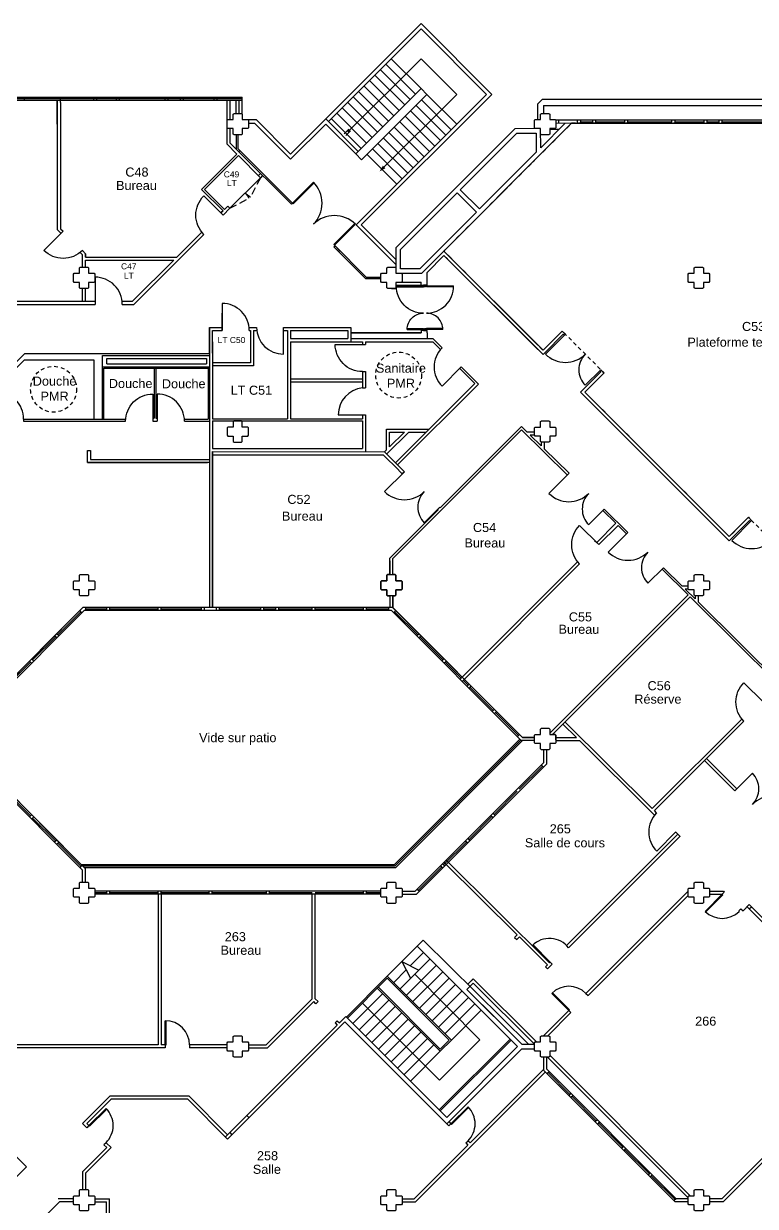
# Model space of a CAD drawing. Header units: metres. Extents: x 492 to 631, y -916 to -790.
# Drawn here: x 591.56 to 615.79, y -831.91 to -792.75 of the extents above; entities that cross this region are included whole.
import ezdxf

# ---------------------------------------------------------------- set-up
doc = ezdxf.new("R2010")
doc.units = ezdxf.units.M
for name, pattern in [('CACHE', [0.375, 0.25, -0.125]), ('CACHE2', [0.1875, 0.125, -0.0625]), ('CONTINU', [0])]:
    doc.linetypes.add(name, pattern=pattern)
for name, color, linetype in [('_numérotation salles', 8, 'Continuous'), ('circulation', 7, 'Continuous'), ('Désignation', 8, 'CONTINU'), ('GEX_VOL_Archi', 8, 'Continuous')]:
    doc.layers.add(name, color=color, linetype=linetype)
doc.layers.add('_SURFACES', color=134, linetype='Continuous', true_color=0x049090)
doc.layers.add('GEX_VOL_Surf_charges_terrasses', color=54, linetype='Continuous', true_color=0x949400)
doc.styles.add('G100TXT-droit', font='swissl.ttf', dxfattribs={"height": 0.2})
doc.styles.get("Standard").update_dxf_attribs({"font": 'swissl.ttf'})

# ---------------------------------------------------------------- blocks, each defined once
blk = doc.blocks.new('A$Cb9683e5f')
at = {"layer": 'GEX_VOL_Archi'}
for p, q in [((-0.64, -0.03), (-0.1, -0.03)), ((-0.639, -0.06), (-0.1, -0.06)), ((-1, -1.44), (-0.1, -1.44)), ((-0.1, -1.47), (-1, -1.47))]:
    blk.add_line(p, q, dxfattribs=at)
at = {"layer": 'GEX_VOL_Archi', "flags": 128}
for points in [[(-0.1, -0.03), (-0.1, 0), (0, 0), (0, -0.05), (-0.07, -0.05), (-0.07, -0.03)], [(-0.1, -1.47), (-0.1, -1.5), (0, -1.5), (0, -1.45), (-0.07, -1.45), (-0.07, -1.47)]]:
    blk.add_lwpolyline(points, close=True, dxfattribs=at)
for points in [[(-0.1, -0.06), (-0.1, -0.03)], [(-0.1, -1.47), (-0.1, -1.44)]]:
    blk.add_lwpolyline(points, dxfattribs=at)
at = {"layer": 'GEX_VOL_Archi'}
for centre, radius, start, end in [((-0.1, -0.03), 0.54, 179.9933, 270), ((-0.1, -1.47), 0.9, 89.991, 179.9933)]:
    blk.add_arc(centre, radius, start, end, dxfattribs=at)

msp = doc.modelspace()

# ---------------------------------------------------------------- hatches: boundary and pattern name
at = {"layer": 'GEX_VOL_Surf_charges_terrasses', "linetype": 'CACHE2', "true_color": 0x636466, "transparency": 33554687}
h = msp.add_hatch(dxfattribs=at)
h.set_pattern_fill('ANSI32', color=251)
h.paths.add_polyline_path([(615.008, -809.862), (615.665, -809.204), (615.559, -809.098), (614.923, -809.734), (614.922, -809.735), (610.143, -804.954), (610.779, -804.318), (609.393, -802.932), (608.757, -803.569), (605.608, -800.419), (605.017, -801.029), (605.017, -803.283), (602.492, -803.283), (602.492, -803.383), (600.492, -803.383), (600.492, -805.733), (602.973, -805.733), (602.973, -806.825), (603.506, -806.825, -0.669098), (603.576, -806.995), (604.307, -806.276), (604.884, -806.276), (603.87, -807.29), (603.94, -807.361), (604.166, -807.587), (604.096, -807.658), (603.509, -808.245, 0.414214), (604.824, -808.245, 0.414214), (604.824, -809.277), (605.337, -808.765), (605.352, -808.78), (608.039, -806.094), (608.232, -806.283), (608.472, -806.283), (608.472, -806.133), (608.497, -806.108), (608.677, -806.108), (608.677, -805.928), (608.702, -805.903), (608.952, -805.903), (608.977, -805.928), (608.977, -806.108), (609.157, -806.108), (609.182, -806.133), (609.182, -806.383), (609.157, -806.408), (608.977, -806.408), (608.977, -806.588), (608.952, -806.613), (608.795, -806.613), (608.795, -806.834), (609.62, -807.641), (609.599, -807.662), (609.599, -807.662), (608.953, -808.308, 0.414214), (610.269, -808.308, 0.414214), (610.269, -809.34), (610.785, -808.824), (611.562, -809.601), (610.914, -810.249, 0.414214), (612.229, -810.249, 0.414214), (612.229, -811.282), (612.745, -810.765), (613.368, -811.373), (613.562, -811.373), (613.562, -811.223), (613.587, -811.198), (613.767, -811.198), (613.767, -811.018), (613.792, -810.993), (614.042, -810.993), (614.067, -811.018), (614.067, -811.198), (614.247, -811.198), (614.272, -811.223), (614.272, -811.473), (614.247, -811.498), (614.067, -811.498), (614.067, -811.678), (614.042, -811.703), (613.892, -811.703), (613.892, -811.893), (616.64, -814.617), (616.045, -815.211), (615.409, -814.575, 0.414189), (615.409, -815.848), (614.244, -817.012), (615.248, -818.016), (615.693, -817.57, -0.374373), (615.759, -818.527), (615.768, -818.536, -0.382889), (617.009, -818.603), (616.422, -819.189), (620.933, -823.701), (623.194, -821.44), (620.101, -818.347, 0.414214), (620.101, -817.074), (619.465, -817.711), (618.882, -817.128), (618.882, -816.98), (618.857, -816.955), (618.857, -816.775), (618.677, -816.775), (618.652, -816.75), (618.652, -816.5), (618.677, -816.475), (618.857, -816.475), (618.857, -816.295), (618.882, -816.27), (618.882, -815.73), (618.596, -814.801, -0.074807), (618.882, -814.758), (618.882, -813.786), (618.882, -813.422, 0.414198), (619.782, -812.522), (618.882, -812.522), (618.882, -812.45), (617.497, -812.45), (616.167, -811.12), (616.839, -810.449), (616.804, -810.413), (616.323, -810.894, -0.394276), (616.289, -809.898), (616.287, -809.896, -0.398545)], flags=17)
h.paths.add_polyline_path([(604.166, -806.276), (603.675, -806.767), (603.675, -806.276)], flags=0)
h.paths.add_polyline_path([(603.216, -804.39, -1), (604.736, -804.39, -1)], flags=0)
h.paths.add_polyline_path([(602.773, -804.811), (602.773, -804.273), (602.873, -804.273), (602.873, -804.769), (602.873, -804.811)], flags=0)
h.paths.add_polyline_path([(618.882, -817.128), (618.882, -816.98), (618.857, -816.955), (618.857, -816.775), (618.677, -816.775), (618.652, -816.75), (618.652, -816.5), (618.677, -816.475), (618.857, -816.475), (618.857, -816.295), (618.882, -816.27), (618.882, -815.73), (618.596, -814.801, -0.074807), (618.882, -814.758), (618.882, -813.786), (618.882, -813.422, 0.414198), (619.782, -812.522), (618.882, -812.522), (618.882, -812.45), (617.497, -812.45), (617.497, -812.45), (616.167, -811.12), (616.839, -810.449), (616.804, -810.413), (616.323, -810.894, -0.394276), (616.289, -809.898), (616.287, -809.896, -0.398545), (615.008, -809.862), (615.665, -809.204), (615.559, -809.098), (614.922, -809.735), (610.143, -804.954), (610.779, -804.318), (609.393, -802.932), (608.757, -803.569), (605.608, -800.419), (605.017, -801.029), (605.017, -803.283), (602.492, -803.283), (602.492, -803.383), (600.492, -803.383), (600.492, -805.733), (602.973, -805.733), (602.973, -806.825), (603.506, -806.825, -0.669098), (603.576, -806.995), (604.307, -806.276), (604.884, -806.276), (603.87, -807.29), (603.94, -807.361), (604.166, -807.587), (603.509, -808.245, 0.414214), (604.824, -808.245, 0.414214), (604.824, -809.277), (605.337, -808.765), (608.039, -806.094), (608.232, -806.283), (608.472, -806.283), (608.472, -806.133), (608.497, -806.108), (608.677, -806.108), (608.677, -805.928), (608.702, -805.903), (608.952, -805.903), (608.977, -805.928), (608.977, -806.108), (609.157, -806.108), (609.182, -806.133), (609.182, -806.383), (609.157, -806.408), (608.977, -806.408), (608.977, -806.588), (608.952, -806.613), (608.795, -806.613), (608.795, -806.834), (609.62, -807.641), (609.599, -807.662), (609.599, -807.662), (608.953, -808.308, 0.414214), (610.269, -808.308, 0.414214), (610.269, -809.34), (610.785, -808.824), (611.562, -809.601), (610.914, -810.249, 0.414214), (612.229, -810.249, 0.414214), (612.229, -811.282), (612.745, -810.765), (613.368, -811.373), (613.562, -811.373), (613.562, -811.223), (613.587, -811.198), (613.767, -811.198), (613.767, -811.018), (613.792, -810.993), (614.042, -810.993), (614.067, -811.018), (614.067, -811.198), (614.247, -811.198), (614.272, -811.223), (614.272, -811.473), (614.247, -811.498), (614.067, -811.498), (614.067, -811.678), (614.042, -811.703), (613.892, -811.703), (613.892, -811.893), (616.64, -814.617), (616.045, -815.211), (615.409, -814.575, 0.414189), (615.409, -815.848), (614.244, -817.012), (615.248, -818.016), (615.693, -817.57, -0.374373), (615.759, -818.527), (615.768, -818.536, -0.382889), (617.009, -818.603), (616.422, -819.189), (620.933, -823.701), (623.194, -821.44), (620.101, -818.347, 0.414214), (620.101, -817.074), (619.465, -817.711)], flags=17)
h.paths.add_polyline_path([(603.195, -804.987), (604.904, -804.987), (604.904, -803.837), (603.195, -803.837)], flags=8)

# ---------------------------------------------------------------- linework, layer by layer
at = {"layer": '_SURFACES', "color": 7, "linetype": 'CACHE2', "flags": 128}
msp.add_lwpolyline([(595.982, -805.816), (595.932, -805.816)], dxfattribs=at)
at = {"layer": 'circulation', "color": 7, "linetype": 'CACHE2'}
msp.add_line((603.407, -801.318), (603.382, -801.293), dxfattribs=at)
at = {"layer": 'GEX_VOL_Archi', "color": 7}
for p, q in [((604.717, -792.753), (601.563, -795.907)), ((604.717, -792.923), (601.648, -795.992)), ((607.057, -795.094), (604.717, -792.753)), ((606.888, -795.094), (604.717, -792.923)), ((604.717, -793.913), (602.292, -796.337)), ((604.537, -795.083), (603.547, -794.093)), ((604.717, -794.903), (603.727, -793.913)), ((605.898, -795.094), (604.717, -793.913)), ((604.176, -795.444), (603.186, -794.454)), ((604.356, -795.264), (603.366, -794.274)), ((603.815, -795.805), (602.825, -794.815)), ((603.996, -795.624), (603.006, -794.634)), ((576.553, -795.187), (598.797, -795.187)), ((576.553, -795.237), (598.797, -795.237)), ((591.585, -795.287), (591.585, -795.187)), ((592.781, -795.368), (592.781, -795.187)), ((593.877, -795.287), (593.877, -795.187)), ((593.977, -795.287), (593.977, -795.187)), ((594.63, -795.287), (594.63, -795.187)), ((594.73, -795.287), (594.73, -795.187)), ((596.245, -795.287), (596.245, -795.187)), ((596.345, -795.287), (596.345, -795.187)), ((596.745, -795.287), (596.745, -795.187)), ((596.845, -795.287), (596.845, -795.187)), ((597.86, -795.287), (597.86, -795.187)), ((597.96, -795.287), (597.96, -795.187)), ((598.797, -795.748), (598.797, -795.187)), ((603.455, -796.165), (602.465, -795.175)), ((604.717, -794.903), (602.553, -797.067)), ((602.568, -799.413), (606.888, -795.094)), ((603.635, -795.985), (602.645, -794.995)), ((602.738, -799.413), (607.057, -795.094)), ((602.744, -797.258), (604.908, -795.094)), ((603.383, -797.609), (605.898, -795.094)), ((604.908, -795.094), (604.717, -794.903)), ((604.727, -795.274), (605.717, -796.264)), ((605.898, -796.084), (604.908, -795.094)), ((608.726, -795.268), (608.577, -795.417)), ((619.108, -795.268), (608.726, -795.268)), ((576.553, -795.287), (598.797, -795.287)), ((592.662, -796.078), (592.662, -795.287)), ((592.662, -795.287), (592.662, -799.565)), ((592.781, -795.368), (592.781, -799.543)), ((598.281, -795.287), (598.281, -796.737)), ((598.381, -795.287), (598.381, -795.928)), ((598.597, -795.723), (598.597, -795.287)), ((598.697, -795.723), (598.697, -795.287)), ((603.094, -796.526), (602.104, -795.536)), ((603.274, -796.346), (602.284, -795.356)), ((604.367, -795.635), (605.357, -796.625)), ((604.547, -795.455), (605.537, -796.445)), ((608.577, -795.417), (608.577, -795.928)), ((608.777, -795.468), (619.057, -795.468)), ((608.777, -795.468), (608.777, -795.723)), ((598.977, -795.928), (599.253, -795.928)), ((599.002, -796.048), (599.203, -796.048)), ((600.398, -797.242), (599.203, -796.048)), ((600.398, -797.073), (599.253, -795.928)), ((601.563, -795.907), (600.398, -797.073)), ((602.638, -796.982), (601.563, -795.907)), ((602.733, -796.887), (601.743, -795.897)), ((602.914, -796.706), (601.924, -795.716)), ((604.006, -795.996), (604.996, -796.986)), ((604.187, -795.815), (605.176, -796.805)), ((604.738, -801.016), (609.7, -796.053)), ((618.652, -795.953), (609.182, -795.953)), ((618.652, -796.054), (609.182, -796.053)), ((609.282, -796.053), (609.282, -795.952)), ((609.7, -796.053), (618.137, -796.054)), ((609.904, -796.054), (609.904, -795.953)), ((610.004, -796.054), (610.004, -795.953)), ((610.004, -796.004), (610.404, -796.004)), ((610.404, -796.054), (610.404, -795.953)), ((610.504, -796.054), (610.504, -795.953)), ((610.504, -796.004), (611.466, -796.004)), ((611.466, -796.054), (611.466, -795.953)), ((611.566, -796.054), (611.566, -795.953)), ((611.566, -796.004), (613.028, -796.004)), ((613.028, -796.054), (613.028, -795.953)), ((613.128, -796.054), (613.128, -795.953)), ((613.128, -796.004), (614.089, -796.004)), ((614.089, -796.054), (614.089, -795.953)), ((614.189, -796.054), (614.189, -795.953)), ((614.189, -796.004), (614.589, -796.004)), ((614.589, -796.054), (614.589, -795.953)), ((614.689, -796.054), (614.689, -795.953)), ((614.689, -796.004), (616.151, -796.004)), ((598.381, -796.228), (598.381, -796.696)), ((598.597, -796.433), (598.597, -796.912)), ((598.647, -796.433), (598.647, -796.891)), ((601.563, -796.077), (600.398, -797.242)), ((602.553, -797.067), (601.563, -796.077)), ((602.329, -796.246), (602.17, -796.405)), ((602.384, -796.301), (602.225, -796.46)), ((603.646, -796.356), (604.636, -797.346)), ((603.826, -796.176), (604.816, -797.166)), ((609.288, -796.253), (608.977, -796.253)), ((598.281, -796.737), (598.616, -797.073)), ((598.616, -797.073), (598.281, -796.737)), ((598.381, -796.696), (598.687, -797.002)), ((603.285, -796.717), (604.275, -797.707)), ((603.465, -796.537), (604.455, -797.526)), ((597.447, -798.242), (598.616, -797.073)), ((598.597, -796.912), (598.647, -796.962)), ((598.647, -796.891), (600.477, -798.721)), ((598.647, -796.962), (600.421, -798.735)), ((598.666, -797.122), (599.398, -797.855)), ((602.744, -797.258), (602.553, -797.067)), ((602.924, -797.077), (603.914, -798.067)), ((603.105, -796.897), (604.095, -797.887)), ((599.398, -797.713), (599.328, -797.784)), ((599.469, -797.784), (599.398, -797.855)), ((601.152, -798.004), (600.421, -798.735)), ((600.456, -798.7), (601.152, -798.004)), ((600.477, -798.721), (601.173, -798.025)), ((597.447, -798.242), (598.158, -798.953)), ((598.158, -798.953), (597.447, -798.242)), ((597.546, -798.242), (598.208, -798.904)), ((598.316, -798.796), (598.208, -798.904)), ((598.316, -798.796), (598.386, -798.866)), ((600.456, -798.7), (600.477, -798.721)), ((598.087, -799.024), (598.158, -798.953)), ((598.158, -798.953), (598.101, -799.01)), ((598.386, -798.866), (598.158, -799.095)), ((592.662, -799.565), (592.794, -799.698)), ((592.781, -799.543), (592.865, -799.627)), ((601.826, -800.07), (602.522, -799.375)), ((601.848, -800.092), (602.544, -799.396)), ((603.886, -800.731), (602.568, -799.413)), ((603.886, -800.561), (602.738, -799.413)), ((597.521, -799.731), (595.206, -802.047)), ((597.455, -799.657), (596.624, -800.487)), ((596.624, -800.487), (597.455, -799.657)), ((593.427, -800.33), (593.494, -800.397)), ((593.501, -800.263), (593.607, -800.369)), ((593.607, -800.369), (593.565, -800.327)), ((593.607, -800.369), (593.607, -800.487)), ((601.826, -800.07), (602.899, -801.143)), ((601.833, -800.148), (601.869, -800.113)), ((601.833, -800.148), (601.978, -800.292)), ((601.869, -800.113), (601.848, -800.092)), ((601.869, -800.113), (602.013, -800.257)), ((602.013, -800.257), (601.978, -800.292)), ((601.978, -800.292), (602.878, -801.193)), ((605.471, -800.283), (604.738, -801.016)), ((608.589, -803.401), (605.471, -800.283)), ((608.757, -803.569), (605.471, -800.283)), ((605.471, -800.283), (605.732, -800.543)), ((608.589, -803.401), (605.471, -800.283)), ((593.494, -800.397), (593.494, -800.813)), ((593.607, -800.487), (596.624, -800.487)), ((596.524, -800.587), (595.165, -801.947)), ((604.917, -800.988), (605.476, -800.429)), ((605.591, -800.543), (605.476, -800.429)), ((605.476, -800.429), (608.589, -803.542)), ((608.757, -803.71), (605.476, -800.429)), ((608.589, -803.542), (605.661, -800.614)), ((593.202, -801.043), (593.227, -801.018)), ((593.202, -801.293), (593.202, -801.043)), ((593.227, -801.018), (593.407, -801.018)), ((593.407, -800.838), (593.432, -800.813)), ((593.407, -801.018), (593.407, -800.838)), ((593.432, -800.813), (593.507, -800.813)), ((602.899, -801.143), (603.382, -801.143)), ((604.917, -801.308), (604.917, -800.988)), ((593.227, -801.318), (593.202, -801.293)), ((593.407, -801.318), (593.227, -801.318)), ((593.407, -801.498), (593.407, -801.318)), ((593.432, -801.523), (593.407, -801.498)), ((593.507, -801.523), (593.432, -801.523)), ((593.507, -801.947), (593.507, -801.523)), ((602.878, -801.193), (603.382, -801.193)), ((603.862, -801.523), (603.822, -801.523)), ((603.887, -801.408), (604.837, -801.408)), ((603.887, -801.408), (604.837, -801.408)), ((603.887, -801.408), (604.717, -801.408)), ((603.887, -801.408), (604.917, -801.408)), ((604.077, -801.308), (604.617, -801.308)), ((604.617, -801.308), (604.717, -801.308)), ((604.617, -801.408), (604.617, -801.408)), ((604.717, -801.408), (604.717, -801.308)), ((604.717, -801.408), (604.717, -801.408)), ((604.917, -801.408), (604.917, -801.308)), ((591.332, -801.947), (593.922, -801.947)), ((591.332, -802.047), (593.922, -802.047)), ((594.816, -801.947), (595.165, -801.947)), ((594.822, -802.047), (595.206, -802.047)), ((604.717, -802.332), (604.717, -802.341)), ((598.129, -802.917), (598.129, -802.338)), ((597.712, -803.667), (597.712, -802.817)), ((597.712, -802.817), (598.129, -802.817)), ((597.712, -802.817), (597.712, -803.667)), ((597.812, -802.917), (598.129, -802.917)), ((597.812, -803.667), (597.812, -802.917)), ((599.023, -802.817), (599.265, -802.817)), ((599.029, -802.917), (599.064, -802.917)), ((599.064, -802.917), (599.064, -803.982)), ((599.164, -802.917), (599.164, -804.082)), ((599.164, -802.917), (599.273, -802.917)), ((600.165, -803.183), (600.165, -802.817)), ((600.165, -802.817), (602.392, -802.817)), ((600.165, -802.917), (600.293, -802.917)), ((600.293, -802.917), (600.292, -805.833)), ((600.393, -802.917), (600.393, -803.183)), ((600.393, -802.917), (602.292, -802.917)), ((602.292, -802.917), (602.292, -803.183)), ((602.392, -802.817), (602.392, -803.283)), ((602.392, -802.988), (604.717, -802.988)), ((602.392, -802.988), (604.652, -802.988)), ((604.717, -802.988), (602.392, -802.988)), ((604.652, -802.988), (604.652, -802.988)), ((604.797, -802.911), (604.717, -802.911)), ((604.717, -802.911), (604.717, -802.988)), ((604.897, -802.911), (604.917, -802.911)), ((604.917, -802.988), (604.917, -802.911)), ((604.917, -802.988), (604.917, -803.183)), ((609.393, -802.932), (608.757, -803.569)), ((609.429, -803.038), (608.828, -803.639)), ((609.393, -802.932), (609.499, -803.038)), ((609.393, -802.932), (609.499, -803.038)), ((609.499, -803.038), (609.429, -803.109)), ((609.429, -803.038), (609.464, -803.074)), ((597.712, -803.183), (597.712, -803.667)), ((597.812, -803.283), (597.812, -803.982)), ((600.293, -803.283), (600.293, -803.283)), ((600.393, -803.283), (600.392, -804.812)), ((600.393, -803.183), (602.292, -803.183)), ((600.393, -803.283), (602.774, -803.283)), ((602.392, -803.183), (605.105, -803.183)), ((602.774, -803.283), (602.774, -803.373)), ((602.873, -803.283), (605.107, -803.283)), ((602.873, -803.283), (602.873, -803.373)), ((605.39, -803.465), (605.411, -803.486)), ((590.615, -804.848), (591.578, -803.886)), ((591.195, -804.067), (591.591, -803.671)), ((591.578, -803.886), (593.885, -803.886)), ((591.591, -803.671), (597.712, -803.671)), ((593.885, -803.886), (593.885, -805.846)), ((594.172, -803.886), (594.172, -803.738)), ((594.172, -803.738), (597.712, -803.738)), ((594.172, -805.846), (594.172, -803.886)), ((594.312, -804.016), (594.312, -803.838)), ((594.312, -803.838), (597.612, -803.838)), ((597.612, -803.838), (597.612, -804.016)), ((597.712, -803.617), (597.712, -804.116)), ((597.712, -803.828), (597.712, -803.966)), ((597.812, -803.617), (597.812, -804.116)), ((597.812, -803.617), (597.812, -804.116)), ((608.828, -803.639), (608.757, -803.71)), ((594.172, -804.116), (597.712, -804.116)), ((594.212, -805.846), (594.212, -804.156)), ((594.212, -804.156), (597.712, -804.156)), ((594.312, -804.016), (597.612, -804.016)), ((595.882, -804.156), (595.882, -805.816)), ((595.932, -804.156), (595.932, -805.816)), ((597.662, -804.156), (597.662, -805.846)), ((597.712, -804.006), (597.712, -804.452)), ((597.712, -804.158), (597.712, -804.158)), ((599.064, -803.982), (597.812, -803.982)), ((599.164, -804.082), (597.812, -804.082)), ((597.812, -804.082), (597.812, -805.833)), ((602.773, -804.273), (602.773, -804.811)), ((602.774, -804.273), (602.873, -804.273)), ((602.873, -804.273), (602.873, -804.769)), ((606.047, -804.122), (606.05, -804.12)), ((610.673, -804.283), (610.002, -804.954)), ((610.673, -804.283), (610.638, -804.247)), ((610.638, -804.247), (610.673, -804.283)), ((610.673, -804.212), (610.779, -804.318)), ((610.779, -804.318), (610.673, -804.212)), ((597.712, -804.384), (597.712, -812.088)), ((597.712, -804.452), (597.712, -804.452)), ((600.393, -804.508), (602.774, -804.508)), ((600.393, -804.608), (602.774, -804.608)), ((602.773, -804.67), (602.773, -804.67)), ((606.498, -804.662), (603.869, -807.29)), ((606.257, -804.326), (606.258, -804.325)), ((606.257, -804.326), (606.616, -804.685)), ((610.143, -804.954), (610.779, -804.318)), ((600.392, -804.812), (600.392, -805.833)), ((602.773, -804.811), (602.873, -804.811)), ((606.616, -804.685), (603.94, -807.361)), ((610.002, -804.954), (614.515, -809.468)), ((614.515, -809.468), (610.002, -804.954)), ((610.002, -804.954), (614.515, -809.468)), ((610.143, -804.954), (610.143, -804.954)), ((614.922, -809.735), (610.143, -804.954)), ((610.168, -804.981), (610.169, -804.98)), ((610.169, -804.98), (614.923, -809.734)), ((591.555, -805.846), (594.932, -805.846)), ((591.555, -805.846), (591.555, -805.916)), ((591.922, -805.846), (594.932, -805.846)), ((595.832, -805.816), (595.832, -805.916)), ((595.832, -805.816), (595.882, -805.816)), ((595.932, -805.816), (595.982, -805.816)), ((595.982, -805.816), (595.982, -805.916)), ((596.882, -805.846), (597.662, -805.846)), ((597.812, -805.833), (600.292, -805.833)), ((600.392, -805.833), (602.773, -805.833)), ((602.773, -805.705), (602.773, -805.833)), ((602.873, -805.705), (602.873, -806.925)), ((591.555, -805.916), (594.932, -805.916)), ((595.832, -805.916), (595.982, -805.916)), ((596.882, -805.916), (597.712, -805.916)), ((597.812, -805.903), (602.773, -805.903)), ((597.812, -805.903), (597.812, -806.824)), ((602.773, -805.903), (602.773, -806.825)), ((603.575, -806.867), (603.575, -806.176)), ((603.575, -806.176), (604.984, -806.176)), ((603.787, -810.459), (608.048, -806.198)), ((605.352, -808.78), (608.039, -806.094)), ((608.039, -806.094), (608.232, -806.283)), ((603.675, -806.767), (603.675, -806.276)), ((603.675, -806.276), (604.166, -806.276)), ((603.675, -806.767), (604.166, -806.276)), ((604.307, -806.276), (604.884, -806.276)), ((608.472, -806.283), (608.232, -806.283)), ((608.472, -806.383), (608.334, -806.383)), ((608.334, -806.383), (608.695, -806.736)), ((608.695, -806.606), (608.695, -806.736)), ((608.795, -806.613), (608.795, -806.834)), ((593.672, -807.288), (593.672, -806.888)), ((593.672, -806.888), (593.772, -806.888)), ((593.772, -806.888), (593.772, -807.188)), ((597.812, -806.824), (602.773, -806.825)), ((597.812, -806.924), (603.506, -806.925)), ((597.812, -806.924), (597.812, -812.088)), ((597.812, -812.088), (597.812, -806.924)), ((597.812, -806.924), (603.506, -806.925)), ((597.812, -807.024), (603.464, -807.025)), ((603.464, -807.025), (603.978, -807.541)), ((603.506, -806.925), (604.049, -807.47)), ((603.506, -806.925), (604.049, -807.47)), ((603.511, -806.93), (603.575, -806.867)), ((608.795, -806.834), (609.62, -807.641)), ((593.672, -807.287), (597.642, -807.288)), ((597.712, -807.288), (593.672, -807.288)), ((593.772, -807.188), (597.712, -807.188)), ((594.343, -807.288), (594.343, -807.288)), ((594.443, -807.288), (594.443, -807.288)), ((603.94, -807.361), (604.166, -807.587)), ((604.096, -807.658), (603.869, -807.432)), ((604.166, -807.587), (604.096, -807.658)), ((609.62, -807.641), (609.599, -807.662)), ((609.599, -807.662), (609.599, -807.662)), ((610.264, -808.313), (610.264, -808.313)), ((603.687, -810.446), (605.282, -808.851)), ((610.785, -808.824), (611.562, -809.601)), ((610.536, -809.933), (611.173, -809.296)), ((610.607, -810.003), (611.243, -809.367)), ((611.243, -809.367), (611.52, -809.643)), ((615.559, -809.098), (614.922, -809.735)), ((614.923, -809.876), (615.595, -809.204)), ((615.559, -809.098), (615.665, -809.204)), ((615.559, -809.098), (615.665, -809.204)), ((615.63, -809.24), (615.595, -809.204)), ((615.665, -809.204), (615.63, -809.24)), ((614.515, -809.468), (614.923, -809.876)), ((610.465, -809.862), (610.536, -809.933)), ((603.687, -810.993), (603.687, -810.446)), ((603.687, -810.993), (603.687, -810.542)), ((603.687, -810.542), (603.687, -810.993)), ((603.787, -810.993), (603.787, -810.459)), ((612.223, -810.255), (612.223, -810.255)), ((606.009, -814.46), (609.899, -810.569)), ((606.079, -814.531), (609.97, -810.64)), ((612.745, -810.765), (613.368, -811.373)), ((603.407, -811.198), (603.382, -811.223)), ((603.382, -811.223), (603.382, -811.473)), ((603.587, -811.198), (603.407, -811.198)), ((603.612, -810.993), (603.587, -811.018)), ((603.587, -811.018), (603.587, -811.198)), ((603.687, -810.993), (603.612, -810.993)), ((603.862, -810.993), (603.787, -810.993)), ((603.887, -811.018), (603.862, -810.993)), ((603.887, -811.198), (603.887, -811.018)), ((604.067, -811.198), (603.887, -811.198)), ((604.092, -811.223), (604.067, -811.198)), ((604.092, -811.473), (604.092, -811.223)), ((603.382, -811.473), (603.407, -811.498)), ((603.407, -811.498), (603.587, -811.498)), ((603.587, -811.498), (603.587, -811.678)), ((603.587, -811.678), (603.612, -811.703)), ((603.612, -811.703), (603.687, -811.703)), ((603.687, -811.703), (603.687, -812.088)), ((603.687, -811.703), (603.687, -812.088)), ((603.787, -811.703), (603.787, -812.097)), ((603.787, -812.097), (603.787, -811.703)), ((603.787, -811.703), (603.862, -811.703)), ((603.862, -811.703), (603.887, -811.678)), ((603.887, -811.678), (603.887, -811.498)), ((603.887, -811.498), (604.067, -811.498)), ((604.067, -811.498), (604.092, -811.473)), ((608.977, -816.243), (613.559, -811.661)), ((613.56, -811.373), (613.368, -811.373)), ((613.562, -811.473), (613.468, -811.473)), ((613.792, -811.703), (613.792, -811.794)), ((613.892, -811.705), (613.892, -811.893)), ((589.166, -816.438), (593.516, -812.088)), ((593.516, -812.088), (589.215, -816.388)), ((603.778, -812.088), (593.515, -812.088)), ((597.712, -812.088), (593.516, -812.088)), ((593.61, -812.188), (593.61, -812.088)), ((594.309, -812.188), (594.309, -812.088)), ((594.409, -812.188), (594.409, -812.088)), ((596.009, -812.188), (596.009, -812.088)), ((596.109, -812.188), (596.109, -812.088)), ((597.433, -812.088), (597.433, -812.188)), ((597.533, -812.088), (597.533, -812.188)), ((603.687, -812.088), (597.812, -812.088)), ((597.933, -812.088), (597.933, -812.188)), ((598.033, -812.088), (598.033, -812.188)), ((599.409, -812.188), (599.409, -812.088)), ((599.509, -812.188), (599.509, -812.088)), ((599.909, -812.188), (599.909, -812.088)), ((600.009, -812.188), (600.009, -812.088)), ((601.109, -812.188), (601.109, -812.088)), ((601.209, -812.188), (601.209, -812.088)), ((602.809, -812.188), (602.809, -812.088)), ((602.909, -812.188), (602.909, -812.088)), ((603.651, -812.188), (603.651, -812.088)), ((608.078, -816.388), (603.778, -812.088)), ((605.476, -813.786), (603.787, -812.097)), ((609.073, -816.288), (613.63, -811.732)), ((589.307, -816.438), (593.557, -812.188)), ((592.687, -812.987), (593.451, -812.224)), ((593.486, -812.259), (593.416, -812.188)), ((603.737, -812.188), (593.557, -812.188)), ((594.309, -812.138), (593.61, -812.138)), ((596.009, -812.138), (594.409, -812.138)), ((597.433, -812.138), (596.109, -812.138)), ((599.409, -812.138), (598.033, -812.138)), ((599.909, -812.138), (599.509, -812.138)), ((601.109, -812.138), (600.009, -812.138)), ((602.809, -812.138), (601.209, -812.138)), ((603.651, -812.138), (602.909, -812.138)), ((608.037, -816.488), (603.737, -812.188)), ((603.808, -812.259), (603.878, -812.188)), ((604.607, -812.987), (603.843, -812.224)), ((591.853, -813.822), (592.617, -813.058)), ((592.652, -813.093), (592.581, -813.023)), ((592.723, -813.023), (592.652, -812.952)), ((604.571, -813.023), (604.642, -812.952)), ((604.642, -813.093), (604.713, -813.023)), ((605.441, -813.822), (604.677, -813.058)), ((591.018, -814.656), (591.782, -813.892)), ((591.817, -813.928), (591.747, -813.857)), ((591.888, -813.857), (591.817, -813.786)), ((605.406, -813.857), (605.476, -813.786)), ((605.476, -813.928), (605.547, -813.857)), ((606.044, -814.424), (605.512, -813.892)), ((606.275, -814.656), (606.115, -814.495)), ((606.24, -814.691), (606.311, -814.621)), ((606.311, -814.762), (606.382, -814.691)), ((607.11, -815.49), (606.346, -814.727)), ((607.075, -815.526), (607.145, -815.455)), ((607.145, -815.596), (607.216, -815.526)), ((607.944, -816.325), (607.181, -815.561)), ((612.375, -818.739), (615.338, -815.777)), ((612.446, -818.81), (615.409, -815.848)), ((607.909, -816.36), (607.98, -816.289)), ((608.472, -816.388), (608.078, -816.388)), ((609.182, -816.388), (609.861, -816.388)), ((589.166, -816.438), (593.416, -820.688)), ((589.166, -816.438), (593.507, -820.78)), ((589.307, -816.438), (593.457, -820.588)), ((589.307, -816.438), (593.607, -820.738)), ((607.987, -816.438), (603.837, -820.588)), ((608.022, -816.474), (603.858, -820.638)), ((608.078, -816.488), (603.878, -820.688)), ((608.472, -816.488), (608.037, -816.488)), ((608.772, -816.793), (608.772, -817.228)), ((608.872, -816.793), (608.872, -817.27)), ((609.182, -816.488), (609.962, -816.488)), ((614.103, -817.153), (612.512, -818.744)), ((614.103, -817.153), (615.107, -818.157)), ((614.173, -817.083), (615.177, -818.087)), ((608.772, -817.228), (604.522, -821.478)), ((608.872, -817.27), (604.563, -821.578)), ((607.971, -818.099), (608.737, -817.334)), ((608.701, -817.299), (608.772, -817.37)), ((591.018, -818.22), (591.782, -818.984)), ((607.136, -818.935), (607.901, -818.17)), ((591.817, -818.949), (591.747, -819.019)), ((591.888, -819.019), (591.817, -819.09)), ((591.853, -819.055), (592.617, -819.818)), ((591.853, -819.055), (592.617, -819.818)), ((606.3, -819.771), (607.065, -819.006)), ((607.03, -818.971), (607.1, -819.041)), ((607.1, -818.9), (607.171, -818.971)), ((612.375, -818.88), (612.449, -818.954)), ((612.52, -818.883), (612.446, -818.809)), ((612.52, -818.883), (612.449, -818.954)), ((613.297, -819.661), (613.156, -819.519)), ((592.652, -819.783), (592.581, -819.854)), ((592.652, -819.783), (592.581, -819.854)), ((592.723, -819.854), (592.652, -819.925)), ((592.723, -819.854), (592.652, -819.925)), ((592.687, -819.889), (593.436, -820.638)), ((592.687, -819.889), (593.451, -820.653)), ((605.464, -820.607), (606.229, -819.842)), ((606.194, -819.806), (606.264, -819.877)), ((606.264, -819.736), (606.335, -819.806)), ((613.227, -819.59), (609.539, -823.278)), ((613.301, -819.657), (609.605, -823.353)), ((593.486, -820.617), (593.416, -820.688)), ((593.457, -820.588), (603.837, -820.588)), ((593.507, -820.638), (603.858, -820.638)), ((593.557, -820.688), (603.878, -820.688)), ((604.628, -821.443), (605.393, -820.678)), ((605.358, -820.642), (605.429, -820.713)), ((605.429, -820.572), (605.499, -820.642)), ((612.361, -820.515), (612.361, -820.515)), ((593.507, -821.173), (593.507, -820.78)), ((593.607, -821.173), (593.607, -820.738)), ((597.798, -821.478), (593.912, -821.478)), ((594.311, -821.578), (594.311, -821.478)), ((594.411, -821.578), (594.411, -821.478)), ((596.011, -821.578), (596.011, -821.478)), ((596.111, -821.578), (596.111, -821.478)), ((597.698, -821.578), (597.698, -821.478)), ((603.382, -821.478), (597.798, -821.478)), ((597.798, -821.578), (597.798, -821.478)), ((599.595, -821.578), (599.595, -821.478)), ((599.695, -821.578), (599.695, -821.478)), ((602.811, -821.578), (602.811, -821.478)), ((602.911, -821.578), (602.911, -821.478)), ((604.092, -821.478), (604.522, -821.478)), ((604.593, -821.407), (604.663, -821.478)), ((613.562, -821.475), (610.177, -824.86)), ((614.272, -821.478), (614.731, -821.478)), ((614.69, -821.578), (614.76, -821.508)), ((614.731, -821.478), (614.76, -821.508)), ((594.311, -821.528), (593.912, -821.528)), ((597.757, -821.578), (593.912, -821.578)), ((596.011, -821.528), (594.411, -821.528)), ((596.011, -821.578), (596.011, -826.566)), ((597.698, -821.528), (596.111, -821.528)), ((596.111, -821.578), (596.111, -826.566)), ((603.382, -821.578), (597.757, -821.578)), ((599.595, -821.528), (597.798, -821.528)), ((601.111, -821.528), (599.695, -821.528)), ((601.111, -825.045), (601.111, -821.578)), ((602.811, -821.528), (601.211, -821.528)), ((601.211, -825.038), (601.211, -821.578)), ((603.382, -821.528), (602.911, -821.528)), ((604.092, -821.578), (604.563, -821.578)), ((613.562, -821.616), (610.247, -824.931)), ((614.69, -821.578), (614.124, -822.144)), ((614.711, -821.599), (614.145, -822.165)), ((614.268, -821.578), (614.69, -821.578)), ((614.69, -821.578), (614.711, -821.599)), ((615.239, -822.128), (615.31, -822.057)), ((615.239, -822.128), (615.255, -822.144)), ((615.31, -822.057), (615.381, -822.128)), ((615.381, -822.128), (615.588, -821.92)), ((615.518, -821.991), (619.278, -825.752)), ((615.588, -821.92), (619.349, -825.681)), ((615.588, -822.062), (615.659, -821.991)), ((607.814, -823.01), (607.902, -822.922)), ((607.814, -823.01), (607.884, -823.081)), ((607.884, -823.081), (607.973, -822.992)), ((607.972, -822.851), (607.973, -822.851)), ((603.6, -824.285), (604.59, -823.295)), ((604.59, -823.295), (604.792, -823.093)), ((604.59, -823.295), (607.914, -826.618)), ((608.973, -823.843), (608.405, -823.275)), ((608.426, -823.254), (608.994, -823.822)), ((609.536, -823.275), (609.539, -823.278)), ((604.025, -824.709), (605.015, -823.719)), ((604.082, -823.803), (604.372, -824.361)), ((604.082, -823.803), (604.641, -824.093)), ((604.362, -823.948), (604.802, -823.507)), ((608.994, -823.822), (608.973, -823.843)), ((608.994, -823.822), (609.065, -823.893)), ((603.813, -824.497), (604.227, -824.082)), ((604.237, -824.921), (605.227, -823.931)), ((604.449, -825.133), (605.439, -824.143)), ((604.506, -824.228), (606.668, -826.395)), ((608.903, -823.914), (608.836, -823.98)), ((608.836, -823.98), (608.907, -824.051)), ((609.065, -823.893), (608.907, -824.051)), ((609.065, -823.893), (608.907, -824.051)), ((603.6, -824.285), (602.244, -825.642)), ((602.279, -825.677), (603.6, -824.355)), ((603.304, -824.652), (605.355, -826.702)), ((603.6, -824.285), (605.722, -826.406)), ((603.6, -824.355), (605.651, -826.406)), ((604.661, -825.345), (605.651, -824.355)), ((604.873, -825.558), (605.863, -824.568)), ((606.236, -824.729), (606.447, -824.517)), ((606.268, -824.555), (606.447, -824.376)), ((606.383, -824.44), (606.405, -824.419)), ((606.447, -824.376), (608.54, -826.468)), ((606.447, -824.517), (608.472, -826.542)), ((601.306, -825.133), (601.211, -825.038)), ((602.456, -825.854), (603.446, -824.864)), ((603.269, -824.687), (605.355, -826.773)), ((605.085, -825.77), (606.075, -824.78)), ((605.297, -825.982), (606.287, -824.992)), ((606.236, -824.729), (607.233, -825.725)), ((606.236, -824.729), (608.051, -826.543)), ((609.611, -825.426), (609.045, -824.86)), ((609.067, -824.839), (609.632, -825.405)), ((610.177, -824.86), (610.247, -824.931)), ((601.111, -825.045), (599.589, -826.566)), ((601.164, -825.133), (599.63, -826.666)), ((601.235, -825.204), (601.164, -825.133)), ((601.306, -825.133), (601.235, -825.204)), ((602.668, -826.066), (603.658, -825.076)), ((602.774, -825.182), (605.323, -827.737)), ((602.88, -826.278), (603.87, -825.288)), ((605.51, -826.194), (606.5, -825.204)), ((605.722, -826.406), (606.712, -825.416)), ((609.632, -825.405), (608.774, -826.263)), ((609.611, -825.426), (609.632, -825.405)), ((609.611, -825.426), (609.682, -825.497)), ((596.246, -826.566), (596.246, -825.765)), ((596.276, -826.566), (596.276, -825.765)), ((602.192, -825.802), (598.453, -829.54)), ((601.942, -825.77), (601.871, -825.84)), ((601.942, -825.77), (602.013, -825.84)), ((602.227, -825.625), (602.013, -825.84)), ((602.192, -825.802), (605.567, -829.177)), ((602.227, -825.625), (605.567, -828.965)), ((603.092, -826.49), (604.082, -825.5)), ((603.304, -826.702), (604.294, -825.712)), ((609.682, -825.497), (608.915, -826.263)), ((601.942, -825.911), (598.382, -829.47)), ((601.871, -825.84), (601.942, -825.911)), ((603.516, -826.914), (604.506, -825.924)), ((603.729, -827.126), (604.719, -826.136)), ((596.011, -826.566), (590.869, -826.566)), ((596.246, -826.566), (596.111, -826.566)), ((596.246, -826.566), (596.276, -826.566)), ((596.246, -826.566), (596.246, -826.666)), ((598.292, -826.566), (597.046, -826.566)), ((597.046, -826.566), (597.048, -826.566)), ((597.046, -826.566), (597.046, -826.666)), ((599.002, -826.566), (599.589, -826.566)), ((603.941, -827.339), (604.931, -826.349)), ((604.153, -827.551), (605.143, -826.561)), ((605.32, -828.717), (607.666, -826.371)), ((606.668, -826.395), (605.323, -827.737)), ((605.355, -826.702), (605.651, -826.406)), ((605.722, -826.406), (605.355, -826.773)), ((605.355, -828.753), (607.702, -826.406)), ((608.051, -826.543), (608.472, -826.543)), ((596.246, -826.666), (590.828, -826.666)), ((598.292, -826.666), (597.046, -826.666)), ((599.002, -826.666), (599.63, -826.666)), ((604.365, -827.763), (605.355, -826.773)), ((605.567, -828.965), (607.914, -826.618)), ((605.567, -829.177), (608.051, -826.693)), ((608.051, -826.693), (608.472, -826.693)), ((608.777, -826.973), (608.777, -827.404)), ((608.877, -826.973), (608.877, -827.363)), ((608.903, -826.973), (613.562, -831.632)), ((608.977, -826.905), (613.63, -831.558)), ((606.342, -829.811), (608.777, -827.376)), ((608.877, -827.363), (613.171, -831.658)), ((618.957, -827.38), (614.678, -831.658)), ((604.535, -831.758), (608.834, -827.461)), ((608.777, -827.404), (613.13, -831.758)), ((608.888, -827.515), (608.958, -827.444)), ((609.648, -828.205), (608.923, -827.48)), ((619.057, -827.421), (614.72, -831.758)), ((609.683, -828.169), (609.612, -828.24)), ((593.507, -829.167), (594.409, -828.266)), ((594.449, -828.367), (593.649, -829.167)), ((597.038, -828.266), (594.409, -828.266)), ((596.996, -828.366), (594.446, -828.366)), ((596.996, -828.366), (598.311, -829.682)), ((597.038, -828.266), (598.311, -829.54)), ((609.754, -828.24), (609.683, -828.311)), ((610.522, -829.079), (609.718, -828.275)), ((593.719, -829.238), (594.285, -828.672)), ((593.741, -829.259), (594.306, -828.693)), ((598.948, -828.904), (599.019, -828.975)), ((605.708, -829.177), (606.274, -828.611)), ((605.729, -829.198), (606.295, -828.632)), ((590.093, -829.042), (591.65, -830.599)), ((593.507, -829.167), (593.649, -829.308)), ((593.649, -829.167), (593.719, -829.238)), ((593.719, -829.238), (593.649, -829.308)), ((593.719, -829.238), (593.741, -829.259)), ((605.567, -829.177), (605.638, -829.248)), ((605.638, -829.106), (605.708, -829.177)), ((605.638, -829.248), (605.708, -829.177)), ((605.708, -829.177), (605.73, -829.198)), ((610.557, -829.043), (610.486, -829.114)), ((610.628, -829.114), (610.557, -829.185)), ((611.396, -829.953), (610.593, -829.149)), ((598.382, -829.47), (598.241, -829.611)), ((598.474, -829.519), (598.311, -829.682)), ((598.382, -829.47), (598.453, -829.54)), ((598.452, -829.54), (598.473, -829.518)), ((598.452, -829.54), (598.453, -829.54)), ((598.473, -829.518), (598.474, -829.519)), ((606.203, -829.813), (606.274, -829.743)), ((606.274, -829.743), (606.342, -829.811)), ((593.507, -830.767), (594.307, -829.967)), ((594.449, -829.967), (593.607, -830.808)), ((594.285, -829.804), (594.214, -829.874)), ((594.214, -829.874), (594.307, -829.967)), ((594.285, -829.804), (594.449, -829.967)), ((604.494, -831.658), (606.271, -829.881)), ((606.203, -829.813), (606.271, -829.881)), ((611.36, -829.988), (611.431, -829.918)), ((611.502, -829.988), (611.431, -830.059)), ((612.27, -830.827), (611.467, -830.024)), ((591.65, -830.599), (587.457, -834.791)), ((593.507, -830.767), (593.507, -831.353)), ((593.607, -830.808), (593.607, -831.353)), ((612.305, -830.792), (612.235, -830.863)), ((612.376, -830.863), (612.305, -830.933)), ((613.129, -831.686), (612.341, -830.898)), ((593.202, -831.658), (592.701, -831.658)), ((593.912, -831.658), (594.398, -831.658)), ((594.397, -832.489), (594.397, -831.658)), ((604.092, -831.658), (604.494, -831.658)), ((613.093, -831.722), (613.164, -831.651)), ((613.562, -831.658), (613.171, -831.658)), ((614.678, -831.658), (614.272, -831.658)), ((592.742, -831.758), (590.152, -834.347)), ((593.202, -831.758), (592.742, -831.758)), ((593.912, -831.758), (594.298, -831.758)), ((594.297, -832.489), (594.297, -831.758)), ((604.092, -831.758), (604.535, -831.758)), ((613.562, -831.758), (613.13, -831.758)), ((614.72, -831.758), (614.272, -831.758))]:
    msp.add_line(p, q, dxfattribs=at)
at = {"layer": 'GEX_VOL_Archi', "color": 7, "linetype": 'CACHE', "ltscale": 0.8}
msp.add_line((601.869, -800.113), (602.013, -800.257), dxfattribs=at)
at = {"layer": 'GEX_VOL_Archi', "color": 7, "flags": 128}
for points in [[(592.781, -795.368), (592.781, -799.543)], [(605.471, -800.283), (609.7, -796.053)], [(608.679, -796.863), (609.488, -796.053)], [(608.679, -796.863), (608.677, -796.228), (607.826, -796.231), (603.885, -800.172), (603.887, -801.018), (604.738, -801.016)], [(606.015, -798.254), (607.888, -796.38), (608.527, -796.379), (608.529, -797.012), (606.655, -798.886), (606.014, -798.254)], [(598.616, -797.073), (597.447, -798.242)], [(598.666, -797.122), (597.546, -798.242)], [(598.722, -796.966), (598.687, -797.002)], [(598.386, -798.866), (599.398, -797.855)], [(606.549, -798.992), (604.676, -800.866), (604.037, -800.868), (604.035, -800.234), (605.908, -798.36), (606.55, -798.993)], [(593.607, -800.487), (593.607, -800.369)], [(593.607, -800.487), (596.624, -800.487)], [(593.607, -800.587), (596.524, -800.587)], [(593.607, -800.813), (593.607, -800.587)], [(593.507, -801.947), (593.507, -801.523)], [(593.607, -801.947), (593.607, -801.523)], [(603.737, -801.523), (603.862, -801.523)], [(605.105, -803.183), (605.39, -803.465)], [(605.107, -803.283), (605.364, -803.538)], [(606.001, -804.169), (606.498, -804.662)], [(606.05, -804.12), (606.258, -804.325)], [(600.392, -804.812), (600.392, -804.812)], [(602.873, -804.765), (602.873, -804.811)], [(608.048, -806.198), (609.562, -807.699)], [(604.307, -806.276), (603.58, -806.999)], [(594.343, -807.288), (594.343, -807.288)], [(594.443, -807.288), (594.443, -807.288)], [(605.266, -808.835), (605.282, -808.851)], [(605.337, -808.765), (605.352, -808.78)], [(610.741, -808.868), (611.173, -809.296)], [(612.18, -810.295), (612.184, -810.298)], [(612.7, -810.81), (613.559, -811.661)], [(613.468, -811.473), (613.792, -811.794)], [(613.63, -811.732), (616.519, -814.596)], [(613.892, -811.893), (616.64, -814.617), (616.045, -815.211)], [(605.547, -813.857), (608.078, -816.388), (608.472, -816.388), (608.472, -816.313), (608.497, -816.288), (608.677, -816.288), (608.677, -816.108), (608.702, -816.083), (608.952, -816.083), (608.977, -816.108), (608.977, -816.217)], [(609.415, -815.946), (609.861, -816.388)], [(609.486, -815.875), (612.375, -818.739)], [(609.182, -816.463), (609.182, -816.313), (609.157, -816.288), (609.048, -816.288)], [(609.962, -816.488), (612.375, -818.88)], [(609.962, -816.488), (612.375, -818.88)], [(612.446, -818.809), (612.446, -818.81)], [(605.479, -820.521), (607.902, -822.922)], [(605.55, -820.45), (608.973, -823.843)], [(607.973, -822.992), (608.903, -823.914)], [(604.792, -823.093), (608.273, -826.543)]]:
    msp.add_lwpolyline(points, dxfattribs=at)
for points in [[(598.317, -795.928), (598.497, -795.928), (598.497, -795.748), (598.522, -795.723), (598.772, -795.723), (598.797, -795.748), (598.797, -795.928), (598.977, -795.928), (599.002, -795.953), (599.002, -796.203), (598.977, -796.228), (598.797, -796.228), (598.797, -796.408), (598.772, -796.433), (598.522, -796.433), (598.497, -796.408), (598.497, -796.228), (598.317, -796.228), (598.292, -796.203), (598.292, -795.953)], [(608.497, -795.928), (608.677, -795.928), (608.677, -795.748), (608.702, -795.723), (608.952, -795.723), (608.977, -795.748), (608.977, -795.928), (609.157, -795.928), (609.182, -795.953), (609.182, -796.203), (609.157, -796.228), (608.977, -796.228), (608.977, -796.408), (608.952, -796.433), (608.702, -796.433), (608.677, -796.408), (608.677, -796.228), (608.497, -796.228), (608.472, -796.203), (608.472, -795.953)], [(593.227, -801.018), (593.407, -801.018), (593.407, -800.838), (593.432, -800.813), (593.682, -800.813), (593.707, -800.838), (593.707, -801.018), (593.887, -801.018), (593.912, -801.043), (593.912, -801.293), (593.887, -801.318), (593.707, -801.318), (593.707, -801.498), (593.682, -801.523), (593.432, -801.523), (593.407, -801.498), (593.407, -801.318), (593.227, -801.318), (593.202, -801.293), (593.202, -801.043)], [(603.407, -801.018), (603.587, -801.018), (603.587, -800.838), (603.612, -800.813), (603.862, -800.813), (603.887, -800.838), (603.887, -801.018), (604.067, -801.018), (604.092, -801.043), (604.092, -801.293), (604.067, -801.318), (603.887, -801.318), (603.887, -801.498), (603.862, -801.523), (603.612, -801.523), (603.587, -801.498), (603.587, -801.318), (603.407, -801.318), (603.382, -801.293), (603.382, -801.043)], [(613.587, -801.018), (613.767, -801.018), (613.767, -800.838), (613.792, -800.813), (614.042, -800.813), (614.067, -800.838), (614.067, -801.018), (614.247, -801.018), (614.272, -801.043), (614.272, -801.293), (614.247, -801.318), (614.067, -801.318), (614.067, -801.498), (614.042, -801.523), (613.792, -801.523), (613.767, -801.498), (613.767, -801.318), (613.587, -801.318), (613.562, -801.293), (613.562, -801.043)], [(598.977, -806.108), (598.797, -806.108), (598.797, -805.928), (598.772, -805.903), (598.522, -805.903), (598.497, -805.928), (598.497, -806.108), (598.317, -806.108), (598.292, -806.133), (598.292, -806.383), (598.317, -806.408), (598.497, -806.408), (598.497, -806.588), (598.522, -806.613), (598.772, -806.613), (598.797, -806.588), (598.797, -806.408), (598.977, -806.408), (599.002, -806.383), (599.002, -806.133)], [(608.497, -806.108), (608.677, -806.108), (608.677, -805.928), (608.702, -805.903), (608.952, -805.903), (608.977, -805.928), (608.977, -806.108), (609.157, -806.108), (609.182, -806.133), (609.182, -806.383), (609.157, -806.408), (608.977, -806.408), (608.977, -806.588), (608.952, -806.613), (608.702, -806.613), (608.677, -806.588), (608.677, -806.408), (608.497, -806.408), (608.472, -806.383), (608.472, -806.133)], [(593.227, -811.198), (593.407, -811.198), (593.407, -811.018), (593.432, -810.993), (593.682, -810.993), (593.707, -811.018), (593.707, -811.198), (593.887, -811.198), (593.912, -811.223), (593.912, -811.473), (593.887, -811.498), (593.707, -811.498), (593.707, -811.678), (593.682, -811.703), (593.432, -811.703), (593.407, -811.678), (593.407, -811.498), (593.227, -811.498), (593.202, -811.473), (593.202, -811.223)], [(603.407, -811.198), (603.587, -811.198), (603.587, -811.018), (603.612, -810.993), (603.862, -810.993), (603.887, -811.018), (603.887, -811.198), (604.067, -811.198), (604.092, -811.223), (604.092, -811.473), (604.067, -811.498), (603.887, -811.498), (603.887, -811.678), (603.862, -811.703), (603.612, -811.703), (603.587, -811.678), (603.587, -811.498), (603.407, -811.498), (603.382, -811.473), (603.382, -811.223)], [(613.587, -811.198), (613.767, -811.198), (613.767, -811.018), (613.792, -810.993), (614.042, -810.993), (614.067, -811.018), (614.067, -811.198), (614.247, -811.198), (614.272, -811.223), (614.272, -811.473), (614.247, -811.498), (614.067, -811.498), (614.067, -811.678), (614.042, -811.703), (613.792, -811.703), (613.767, -811.678), (613.767, -811.498), (613.587, -811.498), (613.562, -811.473), (613.562, -811.223)], [(608.497, -816.288), (608.677, -816.288), (608.677, -816.108), (608.702, -816.083), (608.952, -816.083), (608.977, -816.108), (608.977, -816.288), (609.157, -816.288), (609.182, -816.313), (609.182, -816.563), (609.157, -816.588), (608.977, -816.588), (608.977, -816.768), (608.952, -816.793), (608.702, -816.793), (608.677, -816.768), (608.677, -816.588), (608.497, -816.588), (608.472, -816.563), (608.472, -816.313)], [(593.227, -821.378), (593.407, -821.378), (593.407, -821.198), (593.432, -821.173), (593.682, -821.173), (593.707, -821.198), (593.707, -821.378), (593.887, -821.378), (593.912, -821.403), (593.912, -821.653), (593.887, -821.678), (593.707, -821.678), (593.707, -821.858), (593.682, -821.883), (593.432, -821.883), (593.407, -821.858), (593.407, -821.678), (593.227, -821.678), (593.202, -821.653), (593.202, -821.403)], [(603.407, -821.378), (603.587, -821.378), (603.587, -821.198), (603.612, -821.173), (603.862, -821.173), (603.887, -821.198), (603.887, -821.378), (604.067, -821.378), (604.092, -821.403), (604.092, -821.653), (604.067, -821.678), (603.887, -821.678), (603.887, -821.858), (603.862, -821.883), (603.612, -821.883), (603.587, -821.858), (603.587, -821.678), (603.407, -821.678), (603.382, -821.653), (603.382, -821.403)], [(613.587, -821.378), (613.767, -821.378), (613.767, -821.198), (613.792, -821.173), (614.042, -821.173), (614.067, -821.198), (614.067, -821.378), (614.247, -821.378), (614.272, -821.403), (614.272, -821.653), (614.247, -821.678), (614.067, -821.678), (614.067, -821.858), (614.042, -821.883), (613.792, -821.883), (613.767, -821.858), (613.767, -821.678), (613.587, -821.678), (613.562, -821.653), (613.562, -821.403)], [(598.317, -826.468), (598.497, -826.468), (598.497, -826.288), (598.522, -826.263), (598.772, -826.263), (598.797, -826.288), (598.797, -826.468), (598.977, -826.468), (599.002, -826.493), (599.002, -826.743), (598.977, -826.768), (598.797, -826.768), (598.797, -826.948), (598.772, -826.973), (598.522, -826.973), (598.497, -826.948), (598.497, -826.768), (598.317, -826.768), (598.292, -826.743), (598.292, -826.493)], [(608.497, -826.468), (608.677, -826.468), (608.677, -826.288), (608.702, -826.263), (608.952, -826.263), (608.977, -826.288), (608.977, -826.468), (609.157, -826.468), (609.182, -826.493), (609.182, -826.743), (609.157, -826.768), (608.977, -826.768), (608.977, -826.948), (608.952, -826.973), (608.702, -826.973), (608.677, -826.948), (608.677, -826.768), (608.497, -826.768), (608.472, -826.743), (608.472, -826.493)], [(593.227, -831.558), (593.407, -831.558), (593.407, -831.378), (593.432, -831.353), (593.682, -831.353), (593.707, -831.378), (593.707, -831.558), (593.887, -831.558), (593.912, -831.583), (593.912, -831.833), (593.887, -831.858), (593.707, -831.858), (593.707, -832.038), (593.682, -832.063), (593.432, -832.063), (593.407, -832.038), (593.407, -831.858), (593.227, -831.858), (593.202, -831.833), (593.202, -831.583)], [(603.407, -831.558), (603.587, -831.558), (603.587, -831.378), (603.612, -831.353), (603.862, -831.353), (603.887, -831.378), (603.887, -831.558), (604.067, -831.558), (604.092, -831.583), (604.092, -831.833), (604.067, -831.858), (603.887, -831.858), (603.887, -832.038), (603.862, -832.063), (603.612, -832.063), (603.587, -832.038), (603.587, -831.858), (603.407, -831.858), (603.382, -831.833), (603.382, -831.583)], [(613.587, -831.558), (613.767, -831.558), (613.767, -831.378), (613.792, -831.353), (614.042, -831.353), (614.067, -831.378), (614.067, -831.558), (614.247, -831.558), (614.272, -831.583), (614.272, -831.833), (614.247, -831.858), (614.067, -831.858), (614.067, -832.038), (614.042, -832.063), (613.792, -832.063), (613.767, -832.038), (613.767, -831.858), (613.587, -831.858), (613.562, -831.833), (613.562, -831.583)]]:
    msp.add_lwpolyline(points, close=True, dxfattribs=at)
at = {"layer": 'GEX_VOL_Archi', "color": 7, "linetype": 'CACHE2', "flags": 128}
msp.add_lwpolyline([(605.471, -800.283), (608.757, -803.569), (609.393, -802.932), (610.779, -804.318), (610.143, -804.954), (614.923, -809.734), (615.559, -809.098), (616.945, -810.484), (616.309, -811.12), (617.538, -812.35), (623.476, -812.35), (623.476, -810.777), (624.047, -810.777), (624.047, -801.965), (618.137, -796.054), (609.7, -796.053), (605.471, -800.283)], dxfattribs=at)
at = {"layer": 'GEX_VOL_Archi', "color": 7}
for points, format in [([(603.494, -797.497, 0.121, 0, 0), (603.344, -797.648, 0, 0, 0)], "xyseb"), ([(597.522, -799.731, -0.414248), (597.521, -798.459), (598.158, -799.095)], "xyb"), ([(593.501, -800.263, -0.414248), (592.229, -800.263), (592.865, -799.627)], "xyb"), ([(594.822, -802.047, 0.414248), (593.922, -801.147), (593.922, -802.047)], "xyb"), ([(599.029, -802.917, 0.414248), (598.129, -802.017), (598.129, -802.917)], "xyb"), ([(599.265, -802.817, 0.406757), (600.165, -803.694), (600.165, -802.817)], "xyb"), ([(609.499, -803.038), (608.842, -803.696, 0.414214), (610.157, -803.696, 0.414214), (610.157, -804.728), (610.673, -804.212)], "xyb"), ([(602.774, -804.273, -0.414248), (601.873, -803.373), (602.873, -803.373)], "xyb"), ([(605.411, -803.486, 0.41293), (605.414, -804.756), (606.05, -804.12)], "xyb"), ([(591.555, -805.846, 0.414248), (590.655, -804.946), (590.655, -805.846)], "xyb"), ([(594.932, -805.916, -0.414248), (595.832, -805.016), (595.832, -805.916)], "xyb"), ([(596.882, -805.916, 0.414248), (595.982, -805.016), (595.982, -805.916)], "xyb"), ([(602.773, -804.811, 0.382005), (601.973, -805.705), (602.873, -805.705)], "xyb"), ([(602.873, -804.805, 0.000005), (602.873, -804.805, 0.000005)], "xyb"), ([(604.166, -807.587), (603.509, -808.245, 0.414214), (604.824, -808.245, 0.414214), (604.824, -809.277), (605.337, -808.765)], "xyb"), ([(609.599, -807.662), (608.953, -808.308, 0.414214), (610.269, -808.308, 0.414214), (610.269, -809.34), (610.785, -808.824)], "xyb"), ([(609.97, -810.64, -0.414248), (609.97, -809.367), (610.607, -810.003)], "xyb"), ([(615.665, -809.204), (615.008, -809.862, 0.414214), (616.323, -809.862, 0.414214), (616.323, -810.894), (616.839, -810.378)], "xyb"), ([(611.562, -809.601), (610.914, -810.249, 0.414214), (612.229, -810.249, 0.414214), (612.229, -811.282), (612.745, -810.765)], "xyb"), ([(615.409, -815.848, -0.414248), (615.409, -814.575), (616.045, -815.211)], "xyb"), ([(616.28, -819.331), (617.009, -818.603, 0.414214), (615.693, -818.603, 0.414214), (615.693, -817.57), (615.107, -818.157)], "xyb"), ([(612.52, -818.883, 0.412654), (612.523, -820.152), (613.159, -819.516)], "xyb")]:
    msp.add_lwpolyline(points, format=format, dxfattribs=at)
at = {"layer": 'GEX_VOL_Archi', "color": 7, "linetype": 'CACHE', "flags": 128}
for points in [[(599.398, -797.855), (599.068, -798.489)], [(598.386, -798.866), (599.021, -798.536)]]:
    msp.add_lwpolyline(points, dxfattribs=at)
at = {"layer": 'GEX_VOL_Archi', "color": 7, "linetype": 'CACHE2'}
for centre in [(603.976, -804.39), (592.545, -804.857)]:
    msp.add_circle(centre, 0.76, dxfattribs=at)
at = {"layer": 'GEX_VOL_Archi', "color": 7}
for centre, radius, start, end in [((600.456, -798.7), 0.984, 314.9933, 44.9933), ((601.848, -800.092), 0.984, 44.9933, 134.9933), ((614.69, -821.578), 0.8, 224.9933, 314.9933), ((608.97, -823.841), 0.8, 37.5186, 134.9933), ((609.611, -825.426), 0.8, 44.9933, 134.9933), ((596.246, -826.566), 0.802, 0, 90), ((593.719, -829.238), 0.8, 314.9933, 44.9933), ((605.708, -829.177), 0.8, 314.9933, 44.9933), ((598.452, -829.54), 0.8, 44.9121, 44.9933)]:
    msp.add_arc(centre, radius, start, end, dxfattribs=at)
at = {"layer": 'GEX_VOL_Archi', "color": 7, "linetype": 'CACHE'}
for centre, start, end in [((598.386, -798.866), 27.4714, 45), ((599.398, -797.855), 225, 242.5286)]:
    msp.add_arc(centre, 0.715, start, end, dxfattribs=at)

# ---------------------------------------------------------------- block references
at = {"layer": 'GEX_VOL_Archi', "color": 7, "xscale": -1, "rotation": 180}
msp.add_blockref('A$Cb9683e5f', (604.897, -802.911), dxfattribs=at)
at = {"layer": 'GEX_VOL_Archi', "color": 7, "rotation": 180}
msp.add_blockref('A$Cb9683e5f', (604.797, -802.908), dxfattribs=at)

# ---------------------------------------------------------------- texts
at = {"layer": '_numérotation salles', "color": 7, "attachment_point": 1, "style": 'G100TXT-droit'}
for s, insert, char_height in [('C48', (594.923, -797.517), 0.3), ('C49', (598.184, -797.644), 0.2), ('C47', (594.781, -800.687), 0.2), ('C53', (615.347, -802.629), 0.3), ('C52', (600.289, -808.354), 0.3), ('C54', (606.436, -809.285), 0.3), ('C55', (609.611, -812.244), 0.3), ('C56', (612.219, -814.523), 0.3), ('265', (608.979, -819.261), 0.3), ('263', (598.216, -822.832), 0.3), ('266', (613.795, -825.629), 0.3), ('258', (599.283, -830.085), 0.3)]:
    msp.add_mtext_dynamic_manual_height_columns(s, width=1.61618, gutter_width=1, heights=[0], dxfattribs=dict(at, insert=insert, char_height=char_height))
at = {"layer": 'Désignation', "color": 7, "width": 9.17418, "attachment_point": 5}
for s, insert, char_height in [('Bureau', (595.292, -798.114), 0.3), ('LT ', (598.449, -798.034), 0.2), ('LT ', (595.038, -801.101), 0.2), ('LT C50 ', (598.439, -803.23), 0.2), ('Plateforme technologique', (615.915, -803.345), 0.3), ('Sanitaire\\PPMR', (604.051, -804.41), 0.3), ('Douche\\PPMR', (592.58, -804.838), 0.3), ('Douche', (595.099, -804.669), 0.3), ('Douche', (596.857, -804.678), 0.3), ('LT C51', (599.099, -804.892), 0.3), ('Bureau', (600.785, -809.06), 0.3), ('Bureau', (606.831, -809.948), 0.3), ('Bureau', (609.945, -812.807), 0.3), ('Réserve', (612.561, -815.119), 0.3)]:
    msp.add_mtext(s, dxfattribs=dict(at, insert=insert, char_height=char_height))
at = {"layer": 'Désignation', "color": 7, "char_height": 0.3, "attachment_point": 1, "style": 'G100TXT-droit'}
for s, width, heights, insert in [('Salle de cours\\P        ', 2.6356, [0], (608.155, -819.724)), ('Bureau      ', 2.79638, [0.353], (598.077, -823.282)), ('Salle     ', 2.79638, [0.353], (599.145, -830.534))]:
    msp.add_mtext_dynamic_manual_height_columns(s, width=width, gutter_width=1, heights=heights, dxfattribs=dict(at, insert=insert))
at = {"layer": 'GEX_VOL_Archi', "color": 7, "insert": (598.647, -816.438), "char_height": 0.3, "width": 9.17418, "attachment_point": 5}
msp.add_mtext('Vide sur patio', dxfattribs=at)

doc.saveas('drawing.dxf')
